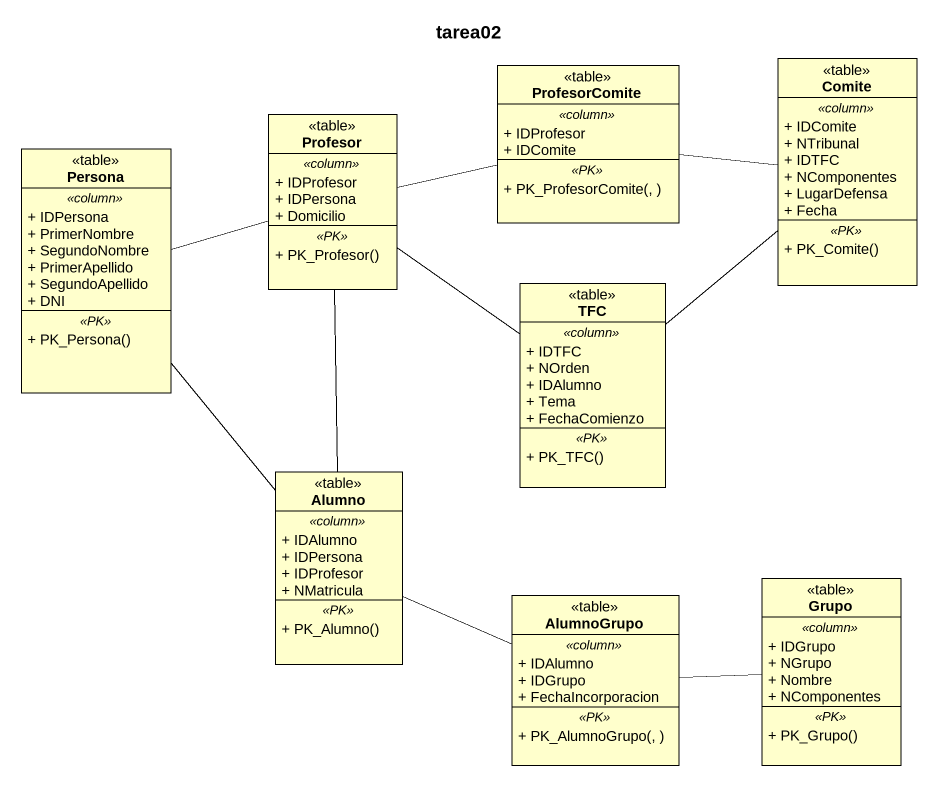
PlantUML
@startuml
title tarea02
hide circle
hide empty members
skinparam classAttributeIconSize 0
class ProfesorComite <<table>> {
  .. <<column>> ..
  + IDProfesor
  + IDComite
  .. <<PK>> ..
  + PK_ProfesorComite(, )
}
class Comite <<table>> {
  .. <<column>> ..
  + IDComite
  + NTribunal
  + IDTFC
  + NComponentes
  + LugarDefensa
  + Fecha
  .. <<PK>> ..
  + PK_Comite()
}
class Profesor <<table>> {
  .. <<column>> ..
  + IDProfesor
  + IDPersona
  + Domicilio
  .. <<PK>> ..
  + PK_Profesor()
}
class Persona <<table>> {
  .. <<column>> ..
  + IDPersona
  + PrimerNombre
  + SegundoNombre
  + PrimerApellido
  + SegundoApellido
  + DNI
  .. <<PK>> ..
  + PK_Persona()
}
class TFC <<table>> {
  .. <<column>> ..
  + IDTFC
  + NOrden
  + IDAlumno
  + Tema
  + FechaComienzo
  .. <<PK>> ..
  + PK_TFC()
}
class Alumno <<table>> {
  .. <<column>> ..
  + IDAlumno
  + IDPersona
  + IDProfesor
  + NMatricula
  .. <<PK>> ..
  + PK_Alumno()
}
class AlumnoGrupo <<table>> {
  .. <<column>> ..
  + IDAlumno
  + IDGrupo
  + FechaIncorporacion
  .. <<PK>> ..
  + PK_AlumnoGrupo(, )
}
class Grupo <<table>> {
  .. <<column>> ..
  + IDGrupo
  + NGrupo
  + Nombre
  + NComponentes
  .. <<PK>> ..
  + PK_Grupo()
}
ProfesorComite -right- Comite
Comite -- TFC
Profesor -right- ProfesorComite
Profesor -- TFC
Profesor -- Alumno
Persona -right- Profesor
Persona -- Alumno
Alumno -right- AlumnoGrupo
AlumnoGrupo -right- Grupo
@enduml
